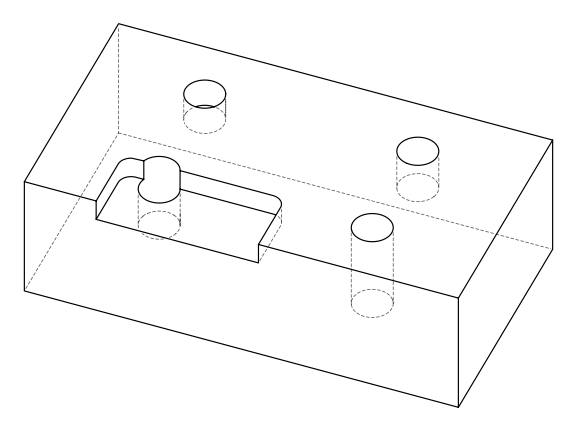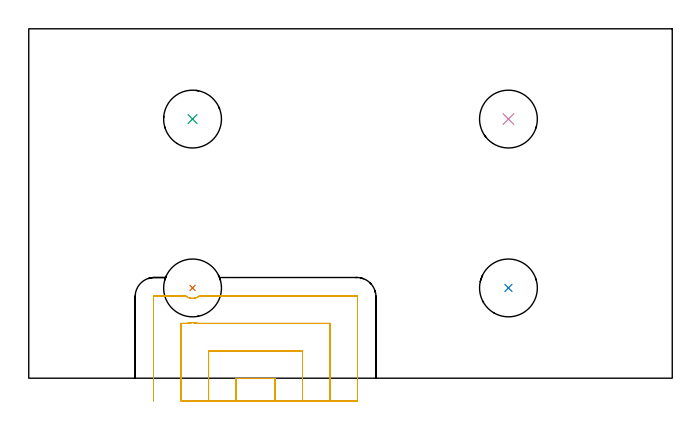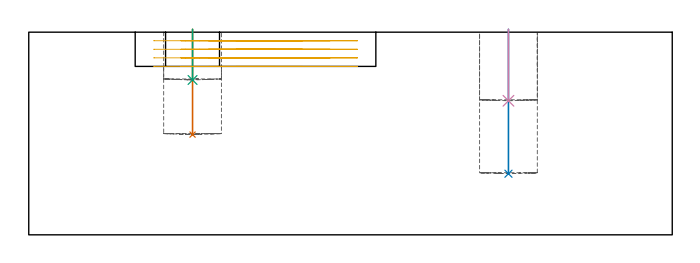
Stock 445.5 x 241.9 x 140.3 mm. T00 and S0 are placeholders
(PLAN: 5 operations, 1 tool changes, 10.8 min)
(1 INDEXABLE_INSERT_DRILL_BLIND_HOLE_FROM_SOLID | STEP1POCKET | NXT0302_035 | 0.29 min | 88455 mm3)
(2 INDEXABLE_INSERT_DRILL_BLIND_HOLE_FROM_SOLID_1 | STEP1POCKET_1 | NXT0302_035 | 0.4 min | 122488 mm3)
(3 INDEXABLE_INSERT_DRILL_BLIND_HOLE_FROM_SOLID_2 | STEP1POCKET_2 | NXT0302_035 | 0.14 min | 40980 mm3)
(4 INDEXABLE_INSERT_DRILL_BLIND_HOLE_FROM_SOLID_3 | STEP1POCKET_3 | NXT0302_035 | 0.2 min | 59059 mm3)
(5 MILL_OPEN_POCKET | POCKET_OPEN | UGT0201_109 | Follow Part, ap 6.35, ae 75% | 9.77 min | 251895 mm3)
(TOOL NXT0302_035 | Index. Insert Drill 40mm [880-D4000L40-05] | D40 PA176 FL200 Z2)
(TOOL UGT0201_109 | End Mill 25.4 mm | D25.4 FL25 Z2)
(OP 1 INDEXABLE_INSERT_DRILL_BLIND_HOLE_FROM_SOLID)
G17 G21 G94 G90
T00 M6
G54
G17 G0 G90 X113.4 Y62.5 S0 M3
G43 Z150.3 H1
G94 G81 G98 Z69.4 F250. R142.3
G80
M5
M2
(OP 2 INDEXABLE_INSERT_DRILL_BLIND_HOLE_FROM_SOLID_1)
G17 G21 G94 G90
T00 M6
G54
G17 G0 G90 X332.1 Y62.5 S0 M3
G43 Z150.3 H1
G94 G81 G98 Z42.3 F250. R142.3
G80
M5
M2
(OP 3 INDEXABLE_INSERT_DRILL_BLIND_HOLE_FROM_SOLID_2)
G17 G21 G94 G90
T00 M6
G54
G17 G0 G90 X113.4 Y179.4 S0 M3
G43 Z150.3 H1
G94 G81 G98 Z107.2 F250. R142.3
G80
M5
M2
(OP 4 INDEXABLE_INSERT_DRILL_BLIND_HOLE_FROM_SOLID_3)
G17 G21 G94 G90
T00 M6
G54
G17 G0 G90 X332.1 Y179.4 S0 M3
G43 Z150.3 H1
G94 G81 G98 Z92.8 F250. R142.3
G80
M5
M2
(OP 5 MILL_OPEN_POCKET)
G17 G21 G94 G90
T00 M6
G54
G17 G0 G90 X170.45 Y-15.7 S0 M3
G43 Z150.3 H0
Z134.375
G94 G1 Y-12.7 F250.
Y-0.15 F500.
X143.55
Y-12.7
Y-15.7 F250.
X189.5
Y-12.7
Y18.9 F500.
X124.5
Y-12.7
Y-15.7 F250.
X208.55
Y-12.7
Y37.95 F500.
X118.189
G2 X113.397 Y38.562 R19.05
X108.605 Y37.95 R19.05
G1 X105.45
Y-12.7
Y-15.7 F250.
X227.6
Y-12.7
Y56.5 F500.
G3 X227.1 Y57. R0.5
G1 X118.189
G2 X112.639 Y55.243 R7.312
X112.097 Y55.321 R7.327
X108.605 Y57. R7.327
G1 X86.9
G3 X86.4 Y56.5 R0.5
G1 Y-12.7
Y-15.7 F250.
G0 X170.45 Z128.45
G1 Y-12.7
Y-0.15 F500.
X143.55
Y-12.7
Y-15.7 F250.
X189.5
Y-12.7
Y18.9 F500.
X124.5
Y-12.7
Y-15.7 F250.
X208.55
Y-12.7
Y37.95 F500.
X118.189
G2 X113.397 Y38.562 R19.05
X108.605 Y37.95 R19.05
G1 X105.45
Y-12.7
Y-15.7 F250.
X227.6
Y-12.7
Y56.5 F500.
G3 X227.1 Y57. R0.5
G1 X118.189
G2 X114.556 Y55.298 R7.312
X108.605 Y57. R7.312
G1 X86.9
G3 X86.4 Y56.5 R0.5
G1 Y-12.7
Y-15.7 F250.
G0 X170.45 Z122.525
G1 Y-12.7
Y-0.15 F500.
X143.55
Y-12.7
Y-15.7 F250.
X189.5
Y-12.7
Y18.9 F500.
X124.5
Y-12.7
Y-15.7 F250.
X208.55
Y-12.7
Y37.95 F500.
X118.189
G2 X113.397 Y38.562 R19.05
X108.605 Y37.95 R19.05
G1 X105.45
Y-12.7
Y-15.7 F250.
X227.6
Y-12.7
Y56.5 F500.
G3 X227.1 Y57. R0.5
G1 X118.189
G2 X114.556 Y55.298 R7.312
X108.605 Y57. R7.312
G1 X86.9
G3 X86.4 Y56.5 R0.5
G1 Y-12.7
Y-15.7 F250.
G0 X170.45 Z116.6
G1 Y-12.7
Y-0.15 F500.
X143.55
Y-12.7
Y-15.7 F250.
X189.5
Y-12.7
Y18.9 F500.
X124.5
Y-12.7
Y-15.7 F250.
X208.55
Y-12.7
Y37.95 F500.
X118.189
G2 X113.397 Y38.562 R19.05
X108.605 Y37.95 R19.05
G1 X105.45
Y-12.7
Y-15.7 F250.
X227.6
Y-12.7
Y56.5 F500.
G3 X227.1 Y57. R0.5
G1 X118.189
G2 X112.639 Y55.243 R7.312
X108.605 Y57. R7.327
G1 X86.9
G3 X86.4 Y56.5 R0.5
G1 Y-12.7
Y-15.7 F250.
G0 Z150.3
M5
M2
